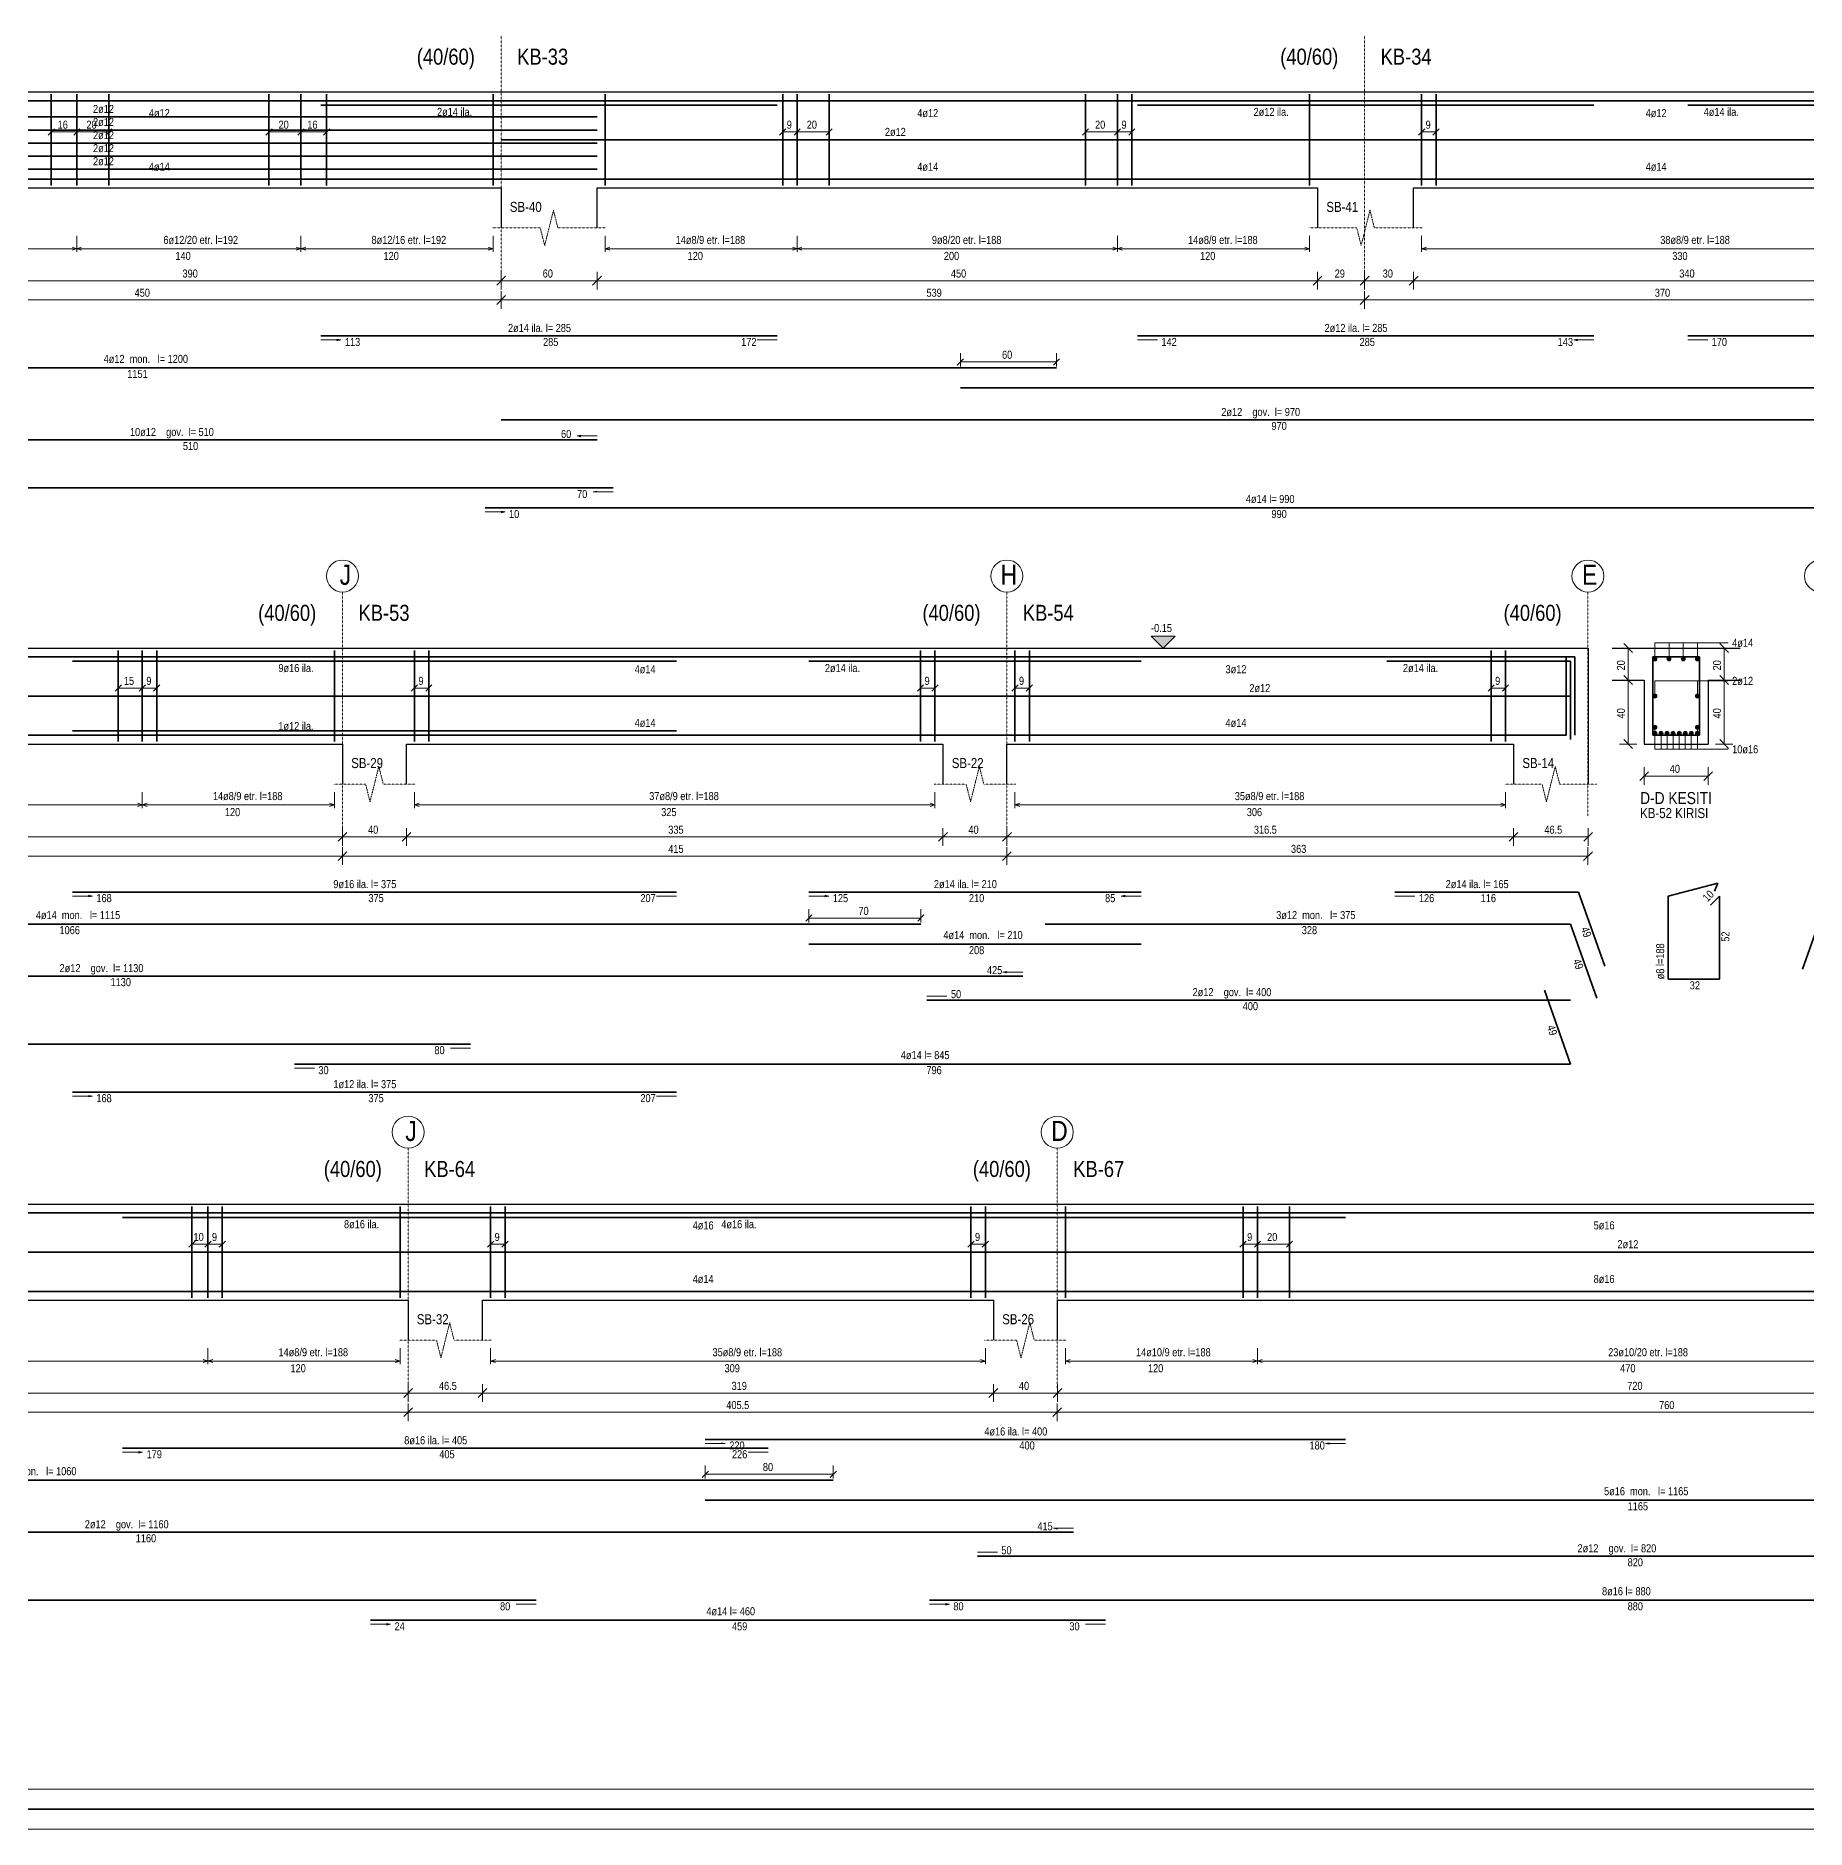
# Model space of a CAD drawing. Header units: millimetres. Extents: x -267 to 94375, y 6431 to 10838.
# Drawn here: x 73957 to 76169, y 6532 to 8773 of the extents above; entities that cross this region are included whole.
import ezdxf

# ---------------------------------------------------------------- set-up
doc = ezdxf.new("R2010")
doc.units = ezdxf.units.MM
doc.header["$LTSCALE"] = 0.0001
doc.linetypes.add('DASHED', pattern=[19.05, 12.7, -6.35])
for name, color, linetype, lineweight in [('AKS BALONU (BEYKENT)', 7, 'Continuous', 20), ('AKS CIZGISI (BEYKENT)', 252, 'DASHED', 20), ('AKS NO (BEYKENT)', 3, 'Continuous', 20), ('DONATI (BEYKENT)', 4, 'Continuous', 35), ('DONATI KESIT (BEYKENT)', 7, 'Continuous', 20), ('DONATI YAZISI (BEYKENT)', 3, 'Continuous', 20), ('I.DONATI OKU (BEYKENT)', 160, 'Continuous', 20), ('KESIT ISMI (BEYKENT)', 6, 'Continuous', 20), ('KESIT SINIRI (BEYKENT)', 241, 'DASHED', 20), ('KIRIS (BEYKENT)', 2, 'Continuous', 30), ('KIRIS ISMI (BEYKENT)', 40, 'Continuous', 20), ('KOLON ISMI (BEYKENT)', 91, 'Continuous', 20), ('KOT CIZGI (BEYKENT)', 120, 'Continuous', 20), ('KOT YAZI (BEYKENT)', 7, 'Continuous', 20), ('OLCU (BEYKENT)', 14, 'Continuous', 20), ('OLCU YAZISI (BEYKENT)', 7, 'Continuous', 20), ('SHEETSUMMARY-50', 152, 'Continuous', 20), ('SheetView', 40, 'Continuous', 20), ('SheetViewOut', 231, 'Continuous', 20)]:
    doc.layers.add(name, color=color, linetype=linetype, lineweight=lineweight)
doc.styles.add('KOT (BEYKENT)', font='')
doc.styles.add('OLCU (BEYKENT)', font='')
doc.styles.add('YAZI (BEYKENT)', font='')
doc.styles.get('KOT (BEYKENT)').set_extended_font_data('Bahnschrift Light Condensed')
doc.styles.get('OLCU (BEYKENT)').set_extended_font_data('Bahnschrift Light Condensed')
doc.styles.get('YAZI (BEYKENT)').set_extended_font_data('Bahnschrift Light Condensed')

msp = doc.modelspace()

# ---------------------------------------------------------------- hatches: boundary and pattern name
at = {"layer": 'DONATI KESIT (BEYKENT)', "lineweight": 30}
h = msp.add_hatch(color=256, dxfattribs=at)
h.dxf.hatch_style = 1
h.paths.add_polyline_path([(75977.83, 7994.28, 1), (75982.83, 7994.28, 1)])
h = msp.add_hatch(color=256, dxfattribs=at)
h.dxf.hatch_style = 1
h.paths.add_polyline_path([(75995.5, 7994.28, 1), (76000.5, 7994.28, 1)])
h = msp.add_hatch(color=256, dxfattribs=at)
h.dxf.hatch_style = 1
h.paths.add_polyline_path([(76013.17, 7994.28, 1), (76018.17, 7994.28, 1)])
h = msp.add_hatch(color=256, dxfattribs=at)
h.dxf.hatch_style = 1
h.paths.add_polyline_path([(76030.83, 7994.28, 1), (76035.83, 7994.28, 1)])
h = msp.add_hatch(color=256, dxfattribs=at)
h.dxf.hatch_style = 1
h.paths.add_polyline_path([(75977.83, 7947.78, 1), (75982.83, 7947.78, 1)])
h = msp.add_hatch(color=256, dxfattribs=at)
h.dxf.hatch_style = 1
h.paths.add_polyline_path([(76030.83, 7947.78, 1), (76035.83, 7947.78, 1)])
h = msp.add_hatch(color=256, dxfattribs=at)
h.dxf.hatch_style = 1
h.paths.add_polyline_path([(75977.83, 7908.78, 1), (75982.83, 7908.78, 1)])
h = msp.add_hatch(color=256, dxfattribs=at)
h.dxf.hatch_style = 1
h.paths.add_polyline_path([(76030.83, 7908.78, 1), (76035.83, 7908.78, 1)])
h = msp.add_hatch(color=256, dxfattribs=at)
h.dxf.hatch_style = 1
h.paths.add_polyline_path([(75977.83, 7901.28, 1), (75982.83, 7901.28, 1)])
h = msp.add_hatch(color=256, dxfattribs=at)
h.dxf.hatch_style = 1
h.paths.add_polyline_path([(75985.4, 7901.28, 1), (75990.4, 7901.28, 1)])
h = msp.add_hatch(color=256, dxfattribs=at)
h.dxf.hatch_style = 1
h.paths.add_polyline_path([(75992.97, 7901.28, 1), (75997.97, 7901.28, 1)])
h = msp.add_hatch(color=256, dxfattribs=at)
h.dxf.hatch_style = 1
h.paths.add_polyline_path([(76000.55, 7901.28, 1), (76005.55, 7901.28, 1)])
h = msp.add_hatch(color=256, dxfattribs=at)
h.dxf.hatch_style = 1
h.paths.add_polyline_path([(76008.12, 7901.28, 1), (76013.12, 7901.28, 1)])
h = msp.add_hatch(color=256, dxfattribs=at)
h.dxf.hatch_style = 1
h.paths.add_polyline_path([(76015.69, 7901.28, 1), (76020.69, 7901.28, 1)])
h = msp.add_hatch(color=256, dxfattribs=at)
h.dxf.hatch_style = 1
h.paths.add_polyline_path([(76023.26, 7901.28, 1), (76028.26, 7901.28, 1)])
h = msp.add_hatch(color=256, dxfattribs=at)
h.dxf.hatch_style = 1
h.paths.add_polyline_path([(76030.83, 7901.28, 1), (76035.83, 7901.28, 1)])
at = {"layer": 'KOT CIZGI (BEYKENT)'}
msp.add_hatch(color=256, dxfattribs=at).paths.add_polyline_path([(75380.69, 8022.78), (75350.69, 8022.78), (75365.69, 8007.78)])

# ---------------------------------------------------------------- linework, layer by layer
at = {"layer": 'AKS BALONU (BEYKENT)'}
for centre in [(74340.49, 8097.78), (75170.49, 8097.78), (75896.63, 8097.78), (76187.03, 8097.78), (74422.48, 7402.78), (75233.51, 7402.78)]:
    msp.add_circle(centre, 20, dxfattribs=at)
at = {"layer": 'AKS CIZGISI (BEYKENT)'}
for p, q in [((74538.71, 8772.78), (74538.71, 8472.78)), ((75617.56, 8772.78), (75617.56, 8472.78)), ((74340.49, 8077.78), (74340.49, 7777.78)), ((75170.49, 8077.78), (75170.49, 7777.78)), ((75896.63, 8077.78), (75896.63, 7797.78)), ((74422.48, 7382.78), (74422.48, 7082.78)), ((75233.51, 7382.78), (75233.51, 7082.78))]:
    msp.add_line(p, q, dxfattribs=at)
at = {"layer": 'DONATI (BEYKENT)'}
for p, q in [((73976.51, 8699.78), (73976.51, 8585.78)), ((74008.51, 8699.78), (74008.51, 8585.78)), ((74048.51, 8699.78), (74048.51, 8585.78)), ((74248.51, 8699.78), (74248.51, 8585.78)), ((74288.51, 8699.78), (74288.51, 8585.78)), ((74320.51, 8699.78), (74320.51, 8585.78)), ((74528.51, 8699.78), (74528.51, 8585.78)), ((74668.51, 8699.78), (74668.51, 8585.78)), ((74890.51, 8699.78), (74890.51, 8585.78)), ((74908.51, 8699.78), (74908.51, 8585.78)), ((74948.51, 8699.78), (74948.51, 8585.78)), ((75268.76, 8699.78), (75268.76, 8585.78)), ((75308.76, 8699.78), (75308.76, 8585.78)), ((75326.76, 8699.78), (75326.76, 8585.78)), ((75548.76, 8699.78), (75548.76, 8585.78)), ((75688.76, 8699.78), (75688.76, 8585.78)), ((75706.76, 8699.78), (75706.76, 8585.78)), ((72925.01, 8691.78), (75232.51, 8691.78)), ((74313.45, 8686.28), (74883.58, 8686.28)), ((75112.51, 8691.78), (77512.51, 8691.78)), ((75333.7, 8686.28), (75903.82, 8686.28)), ((76021.22, 8686.28), (76816.31, 8686.28)), ((73638.51, 8671.45), (74658.51, 8671.45)), ((73638.51, 8655.11), (74658.51, 8655.11)), ((73638.51, 8638.78), (74658.51, 8638.78)), ((74538.51, 8642.78), (76478.76, 8642.78)), ((73638.51, 8622.45), (74658.51, 8622.45)), ((73638.51, 8606.11), (74658.51, 8606.11)), ((72936.01, 8593.78), (74678.51, 8593.78)), ((74518.51, 8593.78), (76498.76, 8593.78)), ((74313.45, 8397.78), (74883.58, 8397.78)), ((75333.7, 8397.78), (75903.82, 8397.78)), ((76021.22, 8397.78), (76816.31, 8397.78)), ((72930.51, 8357.78), (75232.51, 8357.78)), ((75112.51, 8332.78), (77512.51, 8332.78)), ((74538.51, 8292.78), (76478.76, 8292.78)), ((73638.51, 8267.78), (74658.51, 8267.78)), ((72930.51, 8207.78), (74678.51, 8207.78)), ((74518.51, 8182.78), (76498.76, 8182.78)), ((74060.29, 8004.78), (74060.29, 7890.78)), ((74090.29, 8004.78), (74090.29, 7890.78)), ((74108.29, 8004.78), (74108.29, 7890.78)), ((74330.29, 8004.78), (74330.29, 7890.78)), ((74430.29, 8004.78), (74430.29, 7890.78)), ((74448.29, 8004.78), (74448.29, 7890.78)), ((75062.69, 8004.78), (75062.69, 7890.78)), ((75080.69, 8004.78), (75080.69, 7890.78)), ((75180.69, 8004.78), (75180.69, 7890.78)), ((75198.69, 8004.78), (75198.69, 7890.78)), ((75775.63, 8004.78), (75775.63, 7890.78)), ((75793.63, 8004.78), (75793.63, 7890.78)), ((72925.01, 7996.78), (75063.09, 7996.78)), ((74002.95, 7991.28), (74757.64, 7991.28)), ((74923.09, 7996.78), (75338.29, 7996.78)), ((74923.09, 7991.28), (75338.29, 7991.28)), ((75218.29, 7996.78), (75880.33, 7996.78)), ((75645.4, 7991.28), (75874.83, 7991.28)), ((75869.33, 7898.78), (75869.33, 7996.78)), ((75874.83, 7991.28), (75874.83, 7893.28)), ((75880.33, 7996.78), (75880.33, 7898.78)), ((75977.83, 7996.78), (76035.83, 7996.78)), ((75977.83, 7898.78), (75977.83, 7996.78)), ((76035.83, 7996.78), (76035.83, 7898.78)), ((72930.51, 7947.78), (75874.83, 7947.78)), ((72936.01, 7898.78), (74500.29, 7898.78)), ((74002.95, 7904.28), (74757.64, 7904.28)), ((74280.29, 7898.78), (75869.33, 7898.78)), ((76035.83, 7898.78), (75977.83, 7898.78)), ((75996.83, 7697.78), (76058.92, 7713.78)), ((76054.92, 7703.78), (76058.92, 7713.78)), ((74002.95, 7702.78), (74757.64, 7702.78)), ((74923.09, 7702.78), (75338.29, 7702.78)), ((75655.4, 7702.78), (75884.83, 7702.78)), ((75884.83, 7702.78), (75917.5, 7610.39)), ((75996.83, 7697.78), (75996.83, 7593.78)), ((76049.53, 7686.46), (76060.83, 7697.78)), ((76060.83, 7593.78), (76060.83, 7697.78)), ((76164.83, 7606.61), (76198.83, 7702.78)), ((72930.51, 7662.78), (75063.09, 7662.78)), ((75218.29, 7662.78), (75874.83, 7662.78)), ((75874.83, 7662.78), (75907.5, 7570.39)), ((74923.09, 7637.78), (75338.29, 7637.78)), ((72930.51, 7597.78), (75190.69, 7597.78)), ((75874.83, 7487.78), (75842.17, 7580.18)), ((76060.83, 7593.78), (75996.83, 7593.78)), ((75070.69, 7567.78), (75874.83, 7567.78)), ((72930.51, 7512.78), (74500.29, 7512.78)), ((74280.29, 7487.78), (75874.83, 7487.78)), ((74002.95, 7452.78), (74757.64, 7452.78)), ((74152.28, 7309.78), (74152.28, 7195.78)), ((74172.28, 7309.78), (74172.28, 7195.78)), ((74190.28, 7309.78), (74190.28, 7195.78)), ((74412.28, 7309.78), (74412.28, 7195.78)), ((74525.48, 7309.78), (74525.48, 7195.78)), ((74543.48, 7309.78), (74543.48, 7195.78)), ((75125.71, 7309.78), (75125.71, 7195.78)), ((75143.71, 7309.78), (75143.71, 7195.78)), ((75243.71, 7309.78), (75243.71, 7195.78)), ((75465.71, 7309.78), (75465.71, 7195.78)), ((75483.71, 7309.78), (75483.71, 7195.78)), ((75523.71, 7309.78), (75523.71, 7195.78)), ((72925.01, 7301.78), (74953.71, 7301.78)), ((74065.64, 7296.28), (74872.12, 7296.28)), ((74793.71, 7301.78), (77118.71, 7301.78)), ((74793.71, 7296.28), (75593.71, 7296.28)), ((72930.51, 7252.78), (76773.71, 7252.78)), ((72936.01, 7203.78), (74582.28, 7203.78)), ((74375.48, 7203.78), (75293.71, 7203.78)), ((75073.71, 7203.78), (76833.71, 7203.78)), ((74793.71, 7018.78), (75593.71, 7018.78)), ((74065.64, 7007.78), (74872.12, 7007.78)), ((72930.51, 6967.78), (74953.71, 6967.78)), ((74793.71, 6942.78), (77118.71, 6942.78)), ((72930.51, 6902.78), (75253.71, 6902.78)), ((75133.71, 6872.78), (76773.71, 6872.78)), ((72930.51, 6817.78), (74582.28, 6817.78)), ((75073.71, 6817.78), (76833.71, 6817.78)), ((74375.48, 6792.78), (75293.71, 6792.78))]:
    msp.add_line(p, q, dxfattribs=at)
at = {"layer": 'DONATI KESIT (BEYKENT)'}
for centre in [(75980.33, 7994.28), (75998, 7994.28), (76015.67, 7994.28), (76033.33, 7994.28), (75980.33, 7947.78), (76033.33, 7947.78), (75980.33, 7908.78), (76033.33, 7908.78), (75980.33, 7901.28), (75987.9, 7901.28), (75995.47, 7901.28), (76003.05, 7901.28), (76010.62, 7901.28), (76018.19, 7901.28), (76025.76, 7901.28), (76033.33, 7901.28)]:
    msp.add_circle(centre, 2.5, dxfattribs=at)
at = {"layer": 'I.DONATI OKU (BEYKENT)'}
for p, q in [((74008.51, 8522.78), (74008.51, 8502.78)), ((74288.51, 8522.78), (74288.51, 8502.78)), ((74528.51, 8522.78), (74528.51, 8502.78)), ((74668.51, 8522.78), (74668.51, 8502.78)), ((74908.51, 8522.78), (74908.51, 8502.78)), ((75308.76, 8522.78), (75308.76, 8502.78)), ((75548.76, 8522.78), (75548.76, 8502.78)), ((75688.76, 8522.78), (75688.76, 8502.78)), ((73768.51, 8506.78), (74528.51, 8506.78)), ((74002.51, 8508.78), (74014.51, 8504.78)), ((74002.51, 8504.78), (74014.51, 8508.78)), ((74282.51, 8508.78), (74294.51, 8504.78)), ((74282.51, 8504.78), (74294.51, 8508.78)), ((74528.51, 8506.78), (74522.51, 8508.78)), ((74528.51, 8506.78), (74522.51, 8504.78)), ((74668.51, 8506.78), (74674.51, 8508.78)), ((74668.51, 8506.78), (75548.76, 8506.78)), ((74668.51, 8506.78), (74674.51, 8504.78)), ((74902.51, 8508.78), (74914.51, 8504.78)), ((74902.51, 8504.78), (74914.51, 8508.78)), ((75302.76, 8508.78), (75314.76, 8504.78)), ((75302.76, 8504.78), (75314.76, 8508.78)), ((75548.76, 8506.78), (75542.76, 8508.78)), ((75548.76, 8506.78), (75542.76, 8504.78)), ((75688.76, 8506.78), (75694.76, 8508.78)), ((75688.76, 8506.78), (76348.76, 8506.78)), ((75688.76, 8506.78), (75694.76, 8504.78)), ((74313.45, 8392.78), (74338.45, 8392.78)), ((74338.45, 8392.78), (74333.55, 8393.76)), ((74338.45, 8392.78), (74333.55, 8391.8)), ((74883.58, 8392.78), (74858.58, 8392.78)), ((75333.7, 8392.78), (75358.7, 8392.78)), ((75878.82, 8392.78), (75883.73, 8393.76)), ((75903.82, 8392.78), (75878.82, 8392.78)), ((75878.82, 8392.78), (75883.73, 8391.8)), ((76021.22, 8392.78), (76046.22, 8392.78)), ((74633.51, 8272.78), (74638.42, 8273.76)), ((74658.51, 8272.78), (74633.51, 8272.78)), ((74633.51, 8272.78), (74638.42, 8271.8)), ((74653.51, 8202.78), (74658.42, 8203.76)), ((74678.51, 8202.78), (74653.51, 8202.78)), ((74518.51, 8177.78), (74543.51, 8177.78)), ((74543.51, 8177.78), (74538.61, 8178.76)), ((74543.51, 8177.78), (74538.61, 8176.8)), ((75980.33, 7994.28), (75980.33, 8014.28)), ((75980.33, 8014.28), (76071.83, 8014.28)), ((75998, 7994.28), (75998, 8014.28)), ((76015.67, 7994.28), (76015.67, 8014.28)), ((76033.33, 7994.28), (76033.33, 8014.28)), ((75980.33, 7947.78), (75980.33, 7966.78)), ((75980.33, 7966.78), (76071.83, 7966.78)), ((76033.33, 7947.78), (76033.33, 7966.78)), ((75980.33, 7908.78), (75980.33, 7881.28)), ((75987.9, 7901.28), (75987.9, 7881.28)), ((75995.47, 7901.28), (75995.47, 7881.28)), ((76003.05, 7901.28), (76003.05, 7881.28)), ((76010.62, 7901.28), (76010.62, 7881.28)), ((76018.19, 7901.28), (76018.19, 7881.28)), ((76025.76, 7901.28), (76025.76, 7881.28)), ((76033.33, 7908.78), (76033.33, 7881.28)), ((75980.33, 7881.28), (76071.83, 7881.28)), ((74090.29, 7827.78), (74090.29, 7807.78)), ((74330.29, 7827.78), (74330.29, 7807.78)), ((74430.29, 7827.78), (74430.29, 7807.78)), ((75080.69, 7827.78), (75080.69, 7807.78)), ((75180.69, 7827.78), (75180.69, 7807.78)), ((75793.63, 7827.78), (75793.63, 7807.78)), ((73000.91, 7811.78), (74330.29, 7811.78)), ((74084.29, 7813.78), (74096.29, 7809.78)), ((74084.29, 7809.78), (74096.29, 7813.78)), ((74330.29, 7811.78), (74324.29, 7813.78)), ((74330.29, 7811.78), (74324.29, 7809.78)), ((74430.29, 7811.78), (74436.29, 7813.78)), ((74430.29, 7811.78), (75080.69, 7811.78)), ((74430.29, 7811.78), (74436.29, 7809.78)), ((75080.69, 7811.78), (75074.69, 7813.78)), ((75080.69, 7811.78), (75074.69, 7809.78)), ((75180.69, 7811.78), (75186.69, 7813.78)), ((75180.69, 7811.78), (75793.63, 7811.78)), ((75180.69, 7811.78), (75186.69, 7809.78)), ((75793.63, 7811.78), (75787.63, 7813.78)), ((75793.63, 7811.78), (75787.63, 7809.78)), ((74002.95, 7697.78), (74027.95, 7697.78)), ((74027.95, 7697.78), (74023.04, 7698.76)), ((74027.95, 7697.78), (74023.04, 7696.8)), ((74757.64, 7697.78), (74732.64, 7697.78)), ((74923.09, 7697.78), (74948.09, 7697.78)), ((74948.09, 7697.78), (74943.19, 7698.76)), ((74948.09, 7697.78), (74943.19, 7696.8)), ((75313.29, 7697.78), (75318.2, 7698.76)), ((75338.29, 7697.78), (75313.29, 7697.78)), ((75313.29, 7697.78), (75318.2, 7696.8)), ((75655.4, 7697.78), (75680.4, 7697.78)), ((75165.69, 7602.78), (75170.6, 7603.76)), ((75190.69, 7602.78), (75165.69, 7602.78)), ((75165.69, 7602.78), (75170.6, 7601.8)), ((75070.69, 7572.78), (75095.69, 7572.78)), ((74500.29, 7507.78), (74475.29, 7507.78)), ((74280.29, 7482.78), (74305.29, 7482.78)), ((74002.95, 7447.78), (74027.95, 7447.78)), ((74027.95, 7447.78), (74023.04, 7448.76)), ((74027.95, 7447.78), (74023.04, 7446.8)), ((74757.64, 7447.78), (74732.64, 7447.78)), ((74172.28, 7132.78), (74172.28, 7112.78)), ((74412.28, 7132.78), (74412.28, 7112.78)), ((74525.48, 7132.78), (74525.48, 7112.78)), ((75143.71, 7132.78), (75143.71, 7112.78)), ((75243.71, 7132.78), (75243.71, 7112.78)), ((75483.71, 7132.78), (75483.71, 7112.78)), ((73005.71, 7116.78), (74412.28, 7116.78)), ((74166.28, 7118.78), (74178.28, 7114.78)), ((74166.28, 7114.78), (74178.28, 7118.78)), ((74412.28, 7116.78), (74406.28, 7118.78)), ((74412.28, 7116.78), (74406.28, 7114.78)), ((74525.48, 7116.78), (74531.48, 7118.78)), ((74525.48, 7116.78), (75143.71, 7116.78)), ((74525.48, 7116.78), (74531.48, 7114.78)), ((75143.71, 7116.78), (75137.71, 7118.78)), ((75143.71, 7116.78), (75137.71, 7114.78)), ((75243.71, 7116.78), (75249.71, 7118.78)), ((75243.71, 7116.78), (76663.71, 7116.78)), ((75243.71, 7116.78), (75249.71, 7114.78)), ((75477.71, 7118.78), (75489.71, 7114.78)), ((75477.71, 7114.78), (75489.71, 7118.78)), ((74818.71, 7013.78), (74813.8, 7014.76)), ((75568.71, 7013.78), (75573.61, 7014.76)), ((74065.64, 7002.78), (74090.64, 7002.78)), ((74090.64, 7002.78), (74085.74, 7003.76)), ((74090.64, 7002.78), (74085.74, 7001.8)), ((74793.71, 7013.78), (74818.71, 7013.78)), ((74872.12, 7002.78), (74847.12, 7002.78)), ((75593.71, 7013.78), (75568.71, 7013.78)), ((75568.71, 7013.78), (75573.61, 7012.8)), ((75253.71, 6907.78), (75228.71, 6907.78)), ((75228.71, 6907.78), (75233.61, 6906.8)), ((75133.71, 6877.78), (75158.71, 6877.78)), ((74582.28, 6812.78), (74557.28, 6812.78)), ((75073.71, 6812.78), (75098.71, 6812.78)), ((75098.71, 6812.78), (75093.8, 6813.76)), ((75098.71, 6812.78), (75093.8, 6811.8)), ((74375.48, 6787.78), (74400.48, 6787.78)), ((74400.48, 6787.78), (74395.58, 6788.76)), ((74400.48, 6787.78), (74395.58, 6786.8)), ((75293.71, 6787.78), (75268.71, 6787.78))]:
    msp.add_line(p, q, dxfattribs=at)
at = {"layer": 'KESIT SINIRI (BEYKENT)'}
for p, q in [((74598.51, 8532.78), (74604.01, 8554.78)), ((74604.01, 8554.78), (74609.51, 8532.78)), ((75618.76, 8532.78), (75624.26, 8554.78)), ((75624.26, 8554.78), (75629.76, 8532.78)), ((74527.51, 8532.78), (74587.51, 8532.78)), ((74587.51, 8532.78), (74593.01, 8510.78)), ((74593.01, 8510.78), (74598.51, 8532.78)), ((74609.51, 8532.78), (74669.51, 8532.78)), ((75547.76, 8532.78), (75607.76, 8532.78)), ((75607.76, 8532.78), (75613.26, 8510.78)), ((75613.26, 8510.78), (75618.76, 8532.78)), ((75629.76, 8532.78), (75689.76, 8532.78)), ((74380.29, 7837.78), (74385.79, 7859.78)), ((74385.79, 7859.78), (74391.29, 7837.78)), ((75130.69, 7837.78), (75136.19, 7859.78)), ((75136.19, 7859.78), (75141.69, 7837.78)), ((75850.23, 7837.78), (75855.73, 7859.78)), ((75855.73, 7859.78), (75861.23, 7837.78)), ((74329.29, 7837.78), (74369.29, 7837.78)), ((74369.29, 7837.78), (74374.79, 7815.78)), ((74374.79, 7815.78), (74380.29, 7837.78)), ((74391.29, 7837.78), (74431.29, 7837.78)), ((75079.69, 7837.78), (75119.69, 7837.78)), ((75119.69, 7837.78), (75125.19, 7815.78)), ((75125.19, 7815.78), (75130.69, 7837.78)), ((75141.69, 7837.78), (75181.69, 7837.78)), ((75792.63, 7837.78), (75839.23, 7837.78)), ((75839.23, 7837.78), (75844.73, 7815.78)), ((75844.73, 7815.78), (75850.23, 7837.78)), ((75861.23, 7837.78), (75907.83, 7837.78)), ((74468.88, 7142.78), (74474.38, 7164.78)), ((74474.38, 7164.78), (74479.88, 7142.78)), ((75193.71, 7142.78), (75199.21, 7164.78)), ((75199.21, 7164.78), (75204.71, 7142.78)), ((74411.28, 7142.78), (74457.88, 7142.78)), ((74457.88, 7142.78), (74463.38, 7120.78)), ((74463.38, 7120.78), (74468.88, 7142.78)), ((74479.88, 7142.78), (74526.48, 7142.78)), ((75142.71, 7142.78), (75182.71, 7142.78)), ((75182.71, 7142.78), (75188.21, 7120.78)), ((75188.21, 7120.78), (75193.71, 7142.78)), ((75204.71, 7142.78), (75244.71, 7142.78))]:
    msp.add_line(p, q, dxfattribs=at)
at = {"layer": 'KIRIS (BEYKENT)'}
for p, q in [((72908.51, 8702.78), (85648.99, 8702.78)), ((73758.51, 8582.78), (74538.51, 8582.78)), ((74538.51, 8582.78), (74538.51, 8532.78)), ((74658.51, 8532.78), (74658.51, 8582.78)), ((74658.51, 8582.78), (75558.76, 8582.78)), ((75558.76, 8582.78), (75558.76, 8532.78)), ((75678.76, 8532.78), (75678.76, 8582.78)), ((75678.76, 8582.78), (76358.76, 8582.78)), ((72908.51, 8007.78), (75896.83, 8007.78)), ((75896.83, 8007.78), (75896.83, 7837.78)), ((75926.83, 8007.78), (76086.83, 8007.78)), ((75926.83, 7967.78), (75966.83, 7967.78)), ((75966.83, 7967.78), (75966.83, 7887.78)), ((76046.83, 7967.78), (76086.83, 7967.78)), ((76046.83, 7967.78), (76046.83, 7887.78)), ((72990.91, 7887.78), (74340.29, 7887.78)), ((74340.29, 7887.78), (74340.29, 7837.78)), ((74420.29, 7837.78), (74420.29, 7887.78)), ((74420.29, 7887.78), (75090.69, 7887.78)), ((75090.69, 7887.78), (75090.69, 7837.78)), ((75170.69, 7837.78), (75170.69, 7887.78)), ((75170.69, 7887.78), (75803.63, 7887.78)), ((75803.63, 7887.78), (75803.63, 7837.78)), ((75966.83, 7887.78), (76046.83, 7887.78)), ((72908.51, 7312.78), (78273.71, 7312.78)), ((72995.71, 7192.78), (74422.28, 7192.78)), ((74422.28, 7192.78), (74422.28, 7142.78)), ((74515.48, 7142.78), (74515.48, 7192.78)), ((74515.48, 7192.78), (75153.71, 7192.78)), ((75153.71, 7192.78), (75153.71, 7142.78)), ((75233.71, 7142.78), (75233.71, 7192.78)), ((75233.71, 7192.78), (76673.71, 7192.78))]:
    msp.add_line(p, q, dxfattribs=at)
at = {"layer": 'KOT CIZGI (BEYKENT)'}
for p, q in [((75350.69, 8022.78), (75380.69, 8022.78)), ((75365.69, 8007.78), (75350.69, 8022.78)), ((75365.69, 8007.78), (75380.69, 8022.78)), ((75345.69, 8007.78), (75385.69, 8007.78))]:
    msp.add_line(p, q, dxfattribs=at)
at = {"layer": 'OLCU (BEYKENT)'}
for p, q in [((73972.63, 8648.89), (73980.4, 8656.68)), ((73976.52, 8641.78), (73976.51, 8663.78)), ((73976.51, 8652.78), (74048.51, 8652.78)), ((74004.63, 8648.89), (74012.4, 8656.68)), ((74008.52, 8641.78), (74008.51, 8663.78)), ((74044.63, 8648.89), (74052.4, 8656.68)), ((74048.52, 8641.78), (74048.51, 8663.78)), ((74244.63, 8648.89), (74252.4, 8656.68)), ((74248.52, 8641.78), (74248.51, 8663.78)), ((74248.51, 8652.78), (74320.51, 8652.78)), ((74284.63, 8648.89), (74292.4, 8656.68)), ((74288.52, 8641.78), (74288.51, 8663.78)), ((74316.63, 8648.89), (74324.4, 8656.68)), ((74320.52, 8641.78), (74320.51, 8663.78)), ((74886.63, 8648.89), (74894.4, 8656.68)), ((74890.52, 8641.78), (74890.51, 8663.78)), ((74890.51, 8652.78), (74948.51, 8652.78)), ((74904.63, 8648.89), (74912.4, 8656.68)), ((74908.52, 8641.78), (74908.51, 8663.78)), ((74944.63, 8648.89), (74952.4, 8656.68)), ((74948.52, 8641.78), (74948.51, 8663.78)), ((75264.88, 8648.89), (75272.64, 8656.68)), ((75268.77, 8641.78), (75268.76, 8663.78)), ((75268.76, 8652.78), (75326.76, 8652.78)), ((75304.88, 8648.89), (75312.64, 8656.68)), ((75308.77, 8641.78), (75308.76, 8663.78)), ((75322.88, 8648.89), (75330.64, 8656.68)), ((75326.77, 8641.78), (75326.76, 8663.78)), ((75684.88, 8648.89), (75692.64, 8656.68)), ((75688.77, 8641.78), (75688.76, 8663.78)), ((75688.76, 8652.78), (75706.76, 8652.78)), ((75702.88, 8648.89), (75710.64, 8656.68)), ((75706.77, 8641.78), (75706.76, 8663.78)), ((74544.21, 8472.28), (74533.21, 8461.28)), ((74538.71, 8477.78), (74538.71, 8455.78)), ((74664.01, 8472.28), (74653.01, 8461.28)), ((74658.51, 8477.78), (74658.51, 8455.78)), ((75564.26, 8472.28), (75553.26, 8461.28)), ((75558.76, 8477.78), (75558.76, 8455.78)), ((75623.06, 8472.28), (75612.06, 8461.28)), ((75617.56, 8477.78), (75617.56, 8455.78)), ((75684.26, 8472.28), (75673.26, 8461.28)), ((75678.76, 8477.78), (75678.76, 8455.78)), ((73638.71, 8466.78), (74538.51, 8466.78)), ((74538.71, 8466.78), (77948.75, 8466.78)), ((74538.71, 8453.78), (74538.71, 8431.78)), ((75617.56, 8453.78), (75617.56, 8431.78)), ((72908.71, 8442.78), (85648.8, 8442.78)), ((74544.21, 8448.28), (74533.21, 8437.28)), ((75623.06, 8448.28), (75612.06, 8437.28)), ((75108.63, 8361.39), (75116.4, 8369.18)), ((75112.52, 8359.78), (75112.51, 8376.28)), ((75112.51, 8365.28), (75232.51, 8365.28)), ((75228.63, 8361.39), (75236.4, 8369.18)), ((75232.52, 8359.78), (75232.51, 8376.28)), ((75935.83, 8007.78), (75957.83, 8007.78)), ((75952.33, 8002.28), (75941.33, 8013.28)), ((75946.83, 7887.78), (75946.83, 8007.78)), ((76055.83, 8007.78), (76077.83, 8007.78)), ((76072.33, 8002.28), (76061.33, 8013.28)), ((76066.83, 7887.78), (76066.83, 8007.78)), ((74056.41, 7953.89), (74064.17, 7961.68)), ((74060.3, 7946.78), (74060.29, 7968.78)), ((74060.29, 7957.78), (74108.29, 7957.78)), ((74086.41, 7953.89), (74094.17, 7961.68)), ((74090.3, 7946.78), (74090.29, 7968.78)), ((74104.41, 7953.89), (74112.17, 7961.68)), ((74108.3, 7946.78), (74108.29, 7968.78)), ((74426.41, 7953.89), (74434.17, 7961.68)), ((74430.3, 7946.78), (74430.29, 7968.78)), ((74430.29, 7957.78), (74448.29, 7957.78)), ((74444.41, 7953.89), (74452.17, 7961.68)), ((74448.3, 7946.78), (74448.29, 7968.78)), ((75058.81, 7953.89), (75066.57, 7961.68)), ((75062.7, 7946.78), (75062.69, 7968.78)), ((75062.69, 7957.78), (75080.69, 7957.78)), ((75076.81, 7953.89), (75084.57, 7961.68)), ((75080.7, 7946.78), (75080.69, 7968.78)), ((75176.81, 7953.89), (75184.57, 7961.68)), ((75180.7, 7946.78), (75180.69, 7968.78)), ((75180.69, 7957.78), (75198.69, 7957.78)), ((75194.81, 7953.89), (75202.57, 7961.68)), ((75198.7, 7946.78), (75198.69, 7968.78)), ((75771.75, 7953.89), (75779.51, 7961.68)), ((75775.64, 7946.78), (75775.63, 7968.78)), ((75775.63, 7957.78), (75793.63, 7957.78)), ((75789.75, 7953.89), (75797.51, 7961.68)), ((75793.64, 7946.78), (75793.63, 7968.78)), ((75935.83, 7967.78), (75957.83, 7967.78)), ((75941.33, 7973.28), (75952.33, 7962.28)), ((76055.83, 7967.78), (76077.83, 7967.78)), ((76061.33, 7973.28), (76072.33, 7962.28)), ((75941.33, 7893.28), (75952.33, 7882.28)), ((76061.33, 7893.28), (76072.33, 7882.28)), ((75935.83, 7887.78), (75957.83, 7887.78)), ((76055.83, 7887.78), (76077.83, 7887.78)), ((75972.33, 7853.28), (75961.33, 7842.28)), ((75966.83, 7858.78), (75966.83, 7836.78)), ((75966.83, 7847.78), (76046.83, 7847.78)), ((76041.33, 7842.28), (76052.33, 7853.28)), ((76046.83, 7836.78), (76046.83, 7858.78)), ((74345.99, 7777.28), (74334.99, 7766.28)), ((74340.49, 7782.78), (74340.49, 7760.78)), ((74425.79, 7777.28), (74414.79, 7766.28)), ((74420.29, 7782.78), (74420.29, 7760.78)), ((75096.19, 7777.28), (75085.19, 7766.28)), ((75090.69, 7782.78), (75090.69, 7760.78)), ((75176.19, 7777.28), (75165.19, 7766.28)), ((75170.69, 7782.78), (75170.69, 7760.78)), ((75809.13, 7777.28), (75798.13, 7766.28)), ((75803.63, 7782.78), (75803.63, 7760.78)), ((75891.33, 7766.28), (75902.33, 7777.28)), ((75896.83, 7782.78), (75896.83, 7760.78)), ((72908.51, 7771.78), (74340.29, 7771.78)), ((74340.49, 7771.78), (75170.49, 7771.78)), ((74340.49, 7758.78), (74340.49, 7736.78)), ((75170.49, 7758.78), (75170.49, 7736.78)), ((75170.69, 7771.78), (75896.63, 7771.78)), ((75896.63, 7758.78), (75896.63, 7736.78)), ((72912.31, 7747.78), (75896.63, 7747.78)), ((74345.99, 7753.28), (74334.99, 7742.28)), ((75175.99, 7753.28), (75164.99, 7742.28)), ((75891.13, 7742.28), (75902.13, 7753.28)), ((74919.21, 7666.39), (74926.97, 7674.18)), ((74923.1, 7664.78), (74923.09, 7681.28)), ((74923.09, 7670.28), (75063.09, 7670.28)), ((75059.21, 7666.39), (75066.97, 7674.18)), ((75063.1, 7664.78), (75063.09, 7681.28)), ((74148.4, 7258.89), (74156.16, 7266.68)), ((74152.29, 7251.78), (74152.28, 7273.78)), ((74152.28, 7262.78), (74190.28, 7262.78)), ((74168.4, 7258.89), (74176.16, 7266.68)), ((74172.29, 7251.78), (74172.28, 7273.78)), ((74186.4, 7258.89), (74194.16, 7266.68)), ((74190.29, 7251.78), (74190.28, 7273.78)), ((74521.6, 7258.89), (74529.36, 7266.68)), ((74525.49, 7251.78), (74525.48, 7273.78)), ((74525.48, 7262.78), (74543.48, 7262.78)), ((74539.6, 7258.89), (74547.36, 7266.68)), ((74543.49, 7251.78), (74543.48, 7273.78)), ((75121.82, 7258.89), (75129.59, 7266.68)), ((75125.72, 7251.78), (75125.7, 7273.78)), ((75125.71, 7262.78), (75143.71, 7262.78)), ((75139.82, 7258.89), (75147.59, 7266.68)), ((75143.72, 7251.78), (75143.7, 7273.78)), ((75461.82, 7258.89), (75469.59, 7266.68)), ((75465.72, 7251.78), (75465.7, 7273.78)), ((75465.71, 7262.78), (75523.71, 7262.78)), ((75479.82, 7258.89), (75487.59, 7266.68)), ((75483.72, 7251.78), (75483.7, 7273.78)), ((75519.82, 7258.89), (75527.59, 7266.68)), ((75523.72, 7251.78), (75523.7, 7273.78)), ((74427.98, 7082.28), (74416.98, 7071.28)), ((74422.48, 7087.78), (74422.48, 7065.78)), ((74520.98, 7082.28), (74509.98, 7071.28)), ((74515.48, 7087.78), (74515.48, 7065.78)), ((75159.21, 7082.28), (75148.21, 7071.28)), ((75153.71, 7087.78), (75153.71, 7065.78)), ((75239.21, 7082.28), (75228.21, 7071.28)), ((75233.71, 7087.78), (75233.71, 7065.78)), ((72908.51, 7076.78), (74422.28, 7076.78)), ((74422.48, 7076.78), (75233.51, 7076.78)), ((74422.48, 7063.78), (74422.48, 7041.78)), ((75233.51, 7063.78), (75233.51, 7041.78)), ((75233.71, 7076.78), (76753.51, 7076.78)), ((72908.51, 7052.78), (78273.51, 7052.78)), ((74427.98, 7058.28), (74416.98, 7047.28)), ((75239.01, 7058.28), (75228.01, 7047.28)), ((74789.82, 6971.39), (74797.59, 6979.18)), ((74793.71, 6969.78), (74793.7, 6986.28)), ((74793.71, 6975.28), (74953.71, 6975.28)), ((74949.82, 6971.39), (74957.59, 6979.18)), ((74953.71, 6969.78), (74953.7, 6986.28))]:
    msp.add_line(p, q, dxfattribs=at)
at = {"layer": 'SHEETSUMMARY-50', "const_width": 2, "flags": 128}
msp.add_lwpolyline([(72679.28, 6556.81), (94349.5, 6556.81), (94349.5, 10706.81), (72679.28, 10706.81)], close=True, dxfattribs=at)
at = {"layer": 'SheetView'}
msp.add_lwpolyline([(72704.28, 6581.81), (93724.5, 6581.81), (93724.5, 10681.81), (72704.28, 10681.81)], close=True, dxfattribs=at)
at = {"layer": 'SheetViewOut'}
msp.add_lwpolyline([(72654.28, 6531.81), (94374.5, 6531.81), (94374.5, 10731.81), (72654.28, 10731.81)], close=True, dxfattribs=at)

# ---------------------------------------------------------------- texts
at = {"layer": 'AKS NO (BEYKENT)', "style": 'YAZI (BEYKENT)'}
for s, p in [('J', (74336.93, 8086.78)), ('H', (75162.69, 8086.78)), ('E', (75889.13, 8086.78)), ('J', (74418.92, 7391.78)), ('D', (75225.91, 7391.78))]:
    msp.add_text(s, height=25, dxfattribs=at).set_placement(p)
at = {"layer": 'DONATI YAZISI (BEYKENT)', "style": 'YAZI (BEYKENT)'}
for s, p in [('2ø12', (74028.71, 8676.45)), ('4ø12', (74098.51, 8671.28)), ('2ø14 ila.', (74458.56, 8672.78)), ('4ø12', (75058.64, 8671.28)), ('2ø12 ila.', (75478.81, 8672.78)), ('4ø12', (75968.76, 8671.28)), ('4ø14 ila.', (76041.26, 8672.78)), ('2ø12', (74028.71, 8660.11)), ('2ø12', (74028.71, 8643.78)), ('2ø12', (75018.14, 8647.78)), ('2ø12', (74028.71, 8627.45)), ('2ø12', (74028.71, 8611.11)), ('4ø14', (74098.51, 8604.28)), ('4ø14', (75058.64, 8604.28)), ('4ø14', (75968.76, 8604.28)), (' 6ø12/20 etr. l=192', (74113.51, 8512.78)), (' 8ø12/16 etr. l=192', (74373.51, 8512.78)), (' 14ø8/9 etr. l=188', (74753.51, 8512.78)), (' 9ø8/20 etr. l=188', (75073.64, 8512.78)), (' 14ø8/9 etr. l=188', (75393.76, 8512.78)), (' 38ø8/9 etr. l=188', (75983.76, 8512.78)), ('2ø14 ila. l= 285', (74547.26, 8402.78)), ('2ø12 ila. l= 285', (75567.5, 8402.78)), ('4ø12  mon.   l= 1200', (74042.01, 8364.09)), ('2ø12    gov.  l= 970', (75438.51, 8297.78)), ('10ø12    gov.  l= 510', (74074.88, 8272.78)), ('4ø14 l= 990', (75469.14, 8189.09)), ('4ø14', (76076.83, 8009.28)), ('9ø16 ila.', (74260.34, 7977.78)), ('4ø14', (74705.49, 7976.28)), ('2ø14 ila.', (74943.14, 7977.78)), ('3ø12', (75443.76, 7976.28)), ('2ø14 ila.', (75665.44, 7977.78)), ('2ø12', (75473.56, 7952.78)), ('2ø12', (76076.83, 7961.78)), ('1ø12 ila.', (74260.28, 7905.28)), ('4ø14', (74705.49, 7909.28)), ('4ø14', (75443.76, 7909.28)), ('10ø16', (76076.83, 7876.28)), (' 14ø8/9 etr. l=188', (74175.29, 7817.78)), (' 37ø8/9 etr. l=188', (74720.49, 7817.78)), (' 35ø8/9 etr. l=188', (75452.16, 7817.78)), ('9ø16 ila. l= 375', (74329.01, 7707.78)), ('2ø14 ila. l= 210', (75079.42, 7707.78)), ('2ø14 ila. l= 165', (75718.85, 7707.78)), ('4ø14  mon.   l= 1115', (73957.3, 7669.09)), ('3ø12  mon.   l= 375', (75507.06, 7669.09)), ('4ø14  mon.   l= 210', (75091.19, 7644.09)), ('2ø12    gov.  l= 1130', (73986.93, 7602.78)), ('2ø12    gov.  l= 400', (75402.64, 7572.78)), ('4ø14 l= 845', (75038.06, 7494.09)), ('1ø12 ila. l= 375', (74329.04, 7457.78)), ('8ø16 ila.', (74342.33, 7282.78)), ('4ø16', (74777.99, 7281.28)), ('4ø16 ila.', (74813.75, 7282.78)), ('5ø16', (75903.71, 7281.28)), ('2ø12', (75933.51, 7257.78)), ('4ø14', (74777.99, 7214.28)), ('8ø16', (75903.71, 7214.28)), (' 14ø8/9 etr. l=188', (74257.28, 7122.78)), (' 35ø8/9 etr. l=188', (74799.59, 7122.78)), (' 14ø10/9 etr. l=188', (75328.71, 7122.78)), (' 23ø10/20 etr. l=188', (75918.71, 7122.78)), ('8ø16 ila. l= 405', (74417.61, 7012.78)), ('4ø16 ila. l= 400', (75142.41, 7023.78)), ('4ø16  mon.   l= 1060', (73902.61, 6974.09)), ('5ø16  mon.   l= 1165', (75916.71, 6949.09)), ('2ø12    gov.  l= 1160', (74018.42, 6907.78)), ('2ø12    gov.  l= 820', (75883.58, 6877.78)), ('8ø16 l= 880', (75914.21, 6824.09)), ('4ø14 l= 460', (74795.1, 6799.09))]:
    msp.add_text(s, height=10, dxfattribs=at).set_placement(p)
msp.add_text('ø8 l=188', height=10, rotation=90, dxfattribs=at).set_placement((75991.83, 7593.78))
at = {"layer": 'KESIT ISMI (BEYKENT)', "style": 'YAZI (BEYKENT)'}
msp.add_text('D-D KESITI', height=15, dxfattribs=at).set_placement((75961.83, 7812.78))
at = {"layer": 'KIRIS ISMI (BEYKENT)', "style": 'YAZI (BEYKENT)'}
for s, height, p in [('(40/60)', 20, (74433.24, 8736.78)), ('KB-33', 20, (74558.71, 8736.78)), ('(40/60)', 20, (75512.09, 8736.78)), ('KB-34', 20, (75637.56, 8736.78)), ('(40/60)', 20, (74235.02, 8041.78)), ('KB-53', 20, (74360.49, 8041.78)), ('(40/60)', 20, (75065.02, 8041.78)), ('KB-54', 20, (75190.49, 8041.78)), ('(40/60)', 20, (75791.16, 8041.78)), ('KB-52 KIRISI', 12.5, (75961.83, 7795.28)), ('(40/60)', 20, (74317.01, 7346.78)), ('KB-64', 20, (74442.48, 7346.78)), ('(40/60)', 20, (75128.03, 7346.78)), ('KB-67', 20, (75253.51, 7346.78))]:
    msp.add_text(s, height=height, dxfattribs=at).set_placement(p)
at = {"layer": 'KOLON ISMI (BEYKENT)', "style": 'YAZI (BEYKENT)'}
for s, p in [('SB-40', (74549.51, 8552.78)), ('SB-41', (75569.76, 8552.78)), ('SB-29', (74351.29, 7857.78)), ('SB-22', (75101.69, 7857.78)), ('SB-14', (75814.63, 7857.78)), ('SB-32', (74433.28, 7162.78)), ('SB-26', (75164.71, 7162.78))]:
    msp.add_text(s, height=12.5, dxfattribs=at).set_placement(p)
at = {"layer": 'KOT YAZI (BEYKENT)', "style": 'KOT (BEYKENT)'}
msp.add_text('-0.15', height=10, dxfattribs=at).set_placement((75350.69, 8027.78))
at = {"layer": 'OLCU YAZISI (BEYKENT)', "style": 'OLCU (BEYKENT)'}
for s, p in [('16', (73984.51, 8656.78)), ('20', (74020.51, 8656.78)), ('20', (74260.51, 8656.78)), ('16', (74296.51, 8656.78)), ('9', (74895.51, 8656.78)), ('20', (74920.51, 8656.78)), ('20', (75280.76, 8656.78)), ('9', (75313.76, 8656.78)), ('9', (75693.76, 8656.78)), (' 140', (74128.51, 8492.78)), (' 120', (74388.51, 8492.78)), (' 120', (74768.51, 8492.78)), (' 200', (75088.64, 8492.78)), (' 120', (75408.76, 8492.78)), (' 330', (75998.76, 8492.78)), ('390', (74140.51, 8470.78)), ('60', (74590.61, 8470.78)), ('450', (75100.64, 8470.78)), ('29', (75580.16, 8470.78)), ('30', (75640.16, 8470.78)), ('340', (76010.76, 8470.78)), ('450', (74080.71, 8446.78)), ('539', (75070.14, 8446.78)), ('370', (75980.16, 8446.78)), ('113', (74343.45, 8385.28)), ('285', (74591.01, 8385.28)), ('172', (74838.58, 8385.28)), ('142', (75363.7, 8385.28)), ('285', (75611.26, 8385.28)), ('143', (75858.82, 8385.28)), ('170', (76051.22, 8385.28)), ('60', (75164.51, 8369.28)), ('1151', (74071.51, 8345.28)), ('60', (74613.51, 8270.28)), ('970', (75501.14, 8280.28)), ('510', (74141.01, 8255.28)), ('70', (74633.51, 8195.28)), ('10', (74548.51, 8170.28)), ('990', (75501.14, 8170.28)), ('15', (74067.29, 7961.78)), ('9', (74095.29, 7961.78)), ('9', (74435.29, 7961.78)), ('9', (75067.69, 7961.78)), ('9', (75185.69, 7961.78)), ('9', (75780.63, 7961.78)), ('40', (75998.83, 7851.78)), (' 120', (74190.29, 7797.78)), (' 325', (74735.49, 7797.78)), (' 306', (75467.16, 7797.78)), ('40', (74372.39, 7775.78)), ('335', (74747.49, 7775.78)), ('40', (75122.59, 7775.78)), ('316.5', (75479.16, 7775.78)), ('46.5', (75842.13, 7775.78)), ('415', (74747.49, 7751.78)), ('363', (75525.56, 7751.78)), ('168', (74032.95, 7690.28)), ('375', (74372.79, 7690.28)), ('207', (74712.64, 7690.28)), ('125', (74953.09, 7690.28)), ('210', (75123.19, 7690.28)), ('85', (75293.29, 7690.28)), ('126', (75685.4, 7690.28)), ('116', (75762.61, 7690.28)), ('70', (74985.09, 7674.28)), ('1066', (73986.8, 7650.28)), ('328', (75539.06, 7650.28)), ('208', (75123.19, 7625.28)), ('425', (75145.69, 7600.28)), ('1130', (74050.6, 7585.28)), ('50', (75100.69, 7570.28)), ('32', (76023.83, 7581.28)), ('400', (75465.26, 7555.28)), ('80', (74455.29, 7500.28)), ('30', (74310.29, 7475.28)), ('796', (75070.06, 7475.28)), ('168', (74032.95, 7440.28)), ('375', (74372.79, 7440.28)), ('207', (74712.64, 7440.28)), ('10', (74154.28, 7266.78)), ('9', (74177.28, 7266.78)), ('9', (74530.48, 7266.78)), ('9', (75130.71, 7266.78)), ('9', (75470.71, 7266.78)), ('20', (75495.71, 7266.78)), (' 120', (74272.28, 7102.78)), (' 309', (74814.59, 7102.78)), (' 120', (75343.71, 7102.78)), (' 470', (75933.71, 7102.78)), ('46.5', (74460.98, 7080.78)), ('319', (74826.59, 7080.78)), ('40', (75185.61, 7080.78)), ('720', (75945.71, 7080.78)), ('405.5', (74819.99, 7056.78)), ('760', (75985.51, 7056.78)), ('220', (74823.71, 7006.28)), ('400', (75186.21, 7006.28)), ('180', (75548.71, 7006.28)), ('179', (74095.64, 6995.28)), ('405', (74461.38, 6995.28)), ('226', (74827.12, 6995.28)), ('80', (74865.71, 6979.28)), ('1165', (75946.21, 6930.28)), ('415', (75208.71, 6905.28)), ('1160', (74082.11, 6890.28)), ('50', (75163.71, 6875.28)), ('820', (75946.21, 6860.28)), ('80', (74537.28, 6805.28)), ('80', (75103.71, 6805.28)), ('880', (75946.21, 6805.28)), ('24', (74405.48, 6780.28)), ('459', (74827.09, 6780.28)), ('30', (75248.71, 6780.28))]:
    msp.add_text(s, height=10, dxfattribs=at).set_placement(p)
for s, rotation, p in [('20', 90, (75942.83, 7979.78)), ('20', 90, (76062.83, 7979.78)), ('40', 90, (75942.83, 7919.78)), ('40', 90, (76062.83, 7919.78)), ('10', 45, (76045.99, 7689.98)), ('49', 289.47116, (75887.71, 7657.13)), ('52', 90, (76073.33, 7640.78)), ('49', 289.47116, (75877.71, 7617.13)), ('49', 289, (75845.05, 7534.53))]:
    msp.add_text(s, height=10, rotation=rotation, dxfattribs=at).set_placement(p)

doc.saveas('drawing.dxf')
